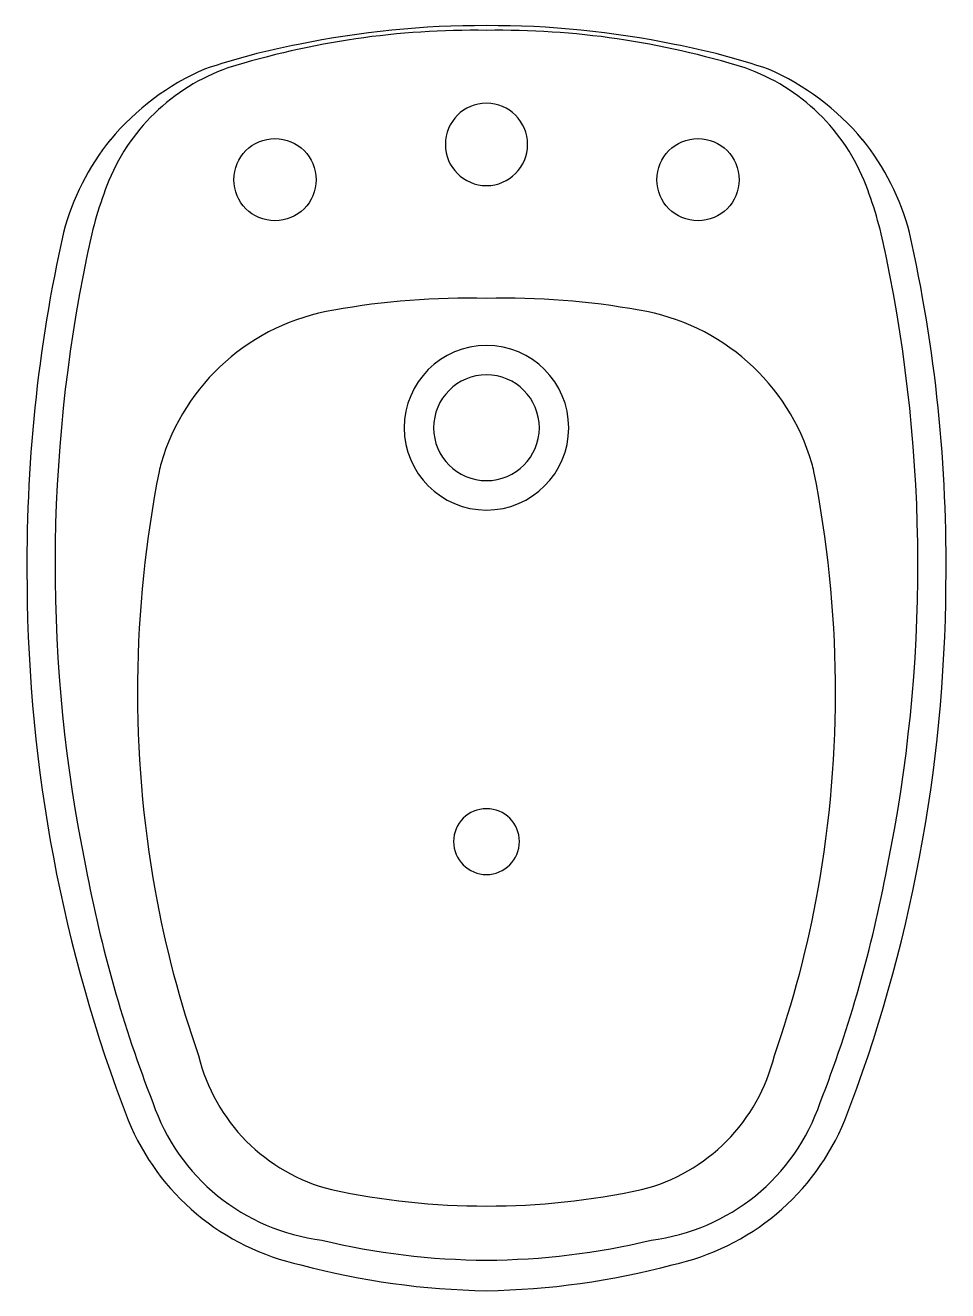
# Model space of a CAD drawing. Extents: x -849.224 to -848.832, y 507.204 to 507.743.
import ezdxf

# ---------------------------------------------------------------- set-up
doc = ezdxf.new("R2010")
doc.units = 0
doc.header["$LTSCALE"] = 50
doc.header["$MEASUREMENT"] = 0
for name, color, linetype in [('A-PECAS', 2, 'CONTINUOUS'), ('A-PEÇAS', 2, 'CONTINUOUS'), ('ESC1-50', 1, 'CONTINUOUS')]:
    doc.layers.add(name, color=color, linetype=linetype)

# ---------------------------------------------------------------- blocks, each defined once
blk = doc.blocks.new('B-8-S')
at = {"layer": 'A-PECAS'}
for points in [[(0.16, -0.1135, 0.117237), (0.12, -0.0835, 0.035086), (0.08, -0.073, 0.052659), (0, -0.065, 0.052659), (-0.08, -0.073, 0.035086), (-0.12, -0.0835, 0.117237), (-0.16, -0.1135)], [(-0.16, -0.1134, 0.104856), (-0.18, -0.153, 0.058942), (-0.1955, -0.303, 0.090405), (-0.1525, -0.5305, 0.246836), (-0.079, -0.592, 0.061219), (0, -0.603, 0.061219), (0.079, -0.592, 0.246836), (0.1525, -0.5305, 0.090405), (0.1955, -0.303, 0.058942), (0.18, -0.153, 0.104856), (0.16, -0.1134)]]:
    blk.add_lwpolyline(points, format="xyb", dxfattribs=at)
for points in [[(0, -0.098, 1), (0, -0.133, 1)], [(-0.141, -0.433, 0.039064), (-0.1225, -0.503, 0.278696), (-0.066, -0.56, 0.052808), (0, -0.567, 0.052808), (0.066, -0.56, 0.278696), (0.1225, -0.503, 0.039064), (0.141, -0.433, 0.093291), (0.13931, -0.25454, 0.02237), (0.13846, -0.25107, 0.288032), (0.065, -0.186, 0.050851), (0, -0.181, 0.050851), (-0.065, -0.186, 0.288032), (-0.13846, -0.25107, 0.02237), (-0.13931, -0.25454, 0.093291)], [(0, -0.398, 1), (0, -0.426, 1)]]:
    blk.add_lwpolyline(points, format="xyb", close=True, dxfattribs=at)
for centre in [(-0.09, -0.1305), (0.09, -0.1305)]:
    blk.add_circle(centre, 0.0175, dxfattribs=at)
for start, end in [(90, 270), (270, 90)]:
    blk.add_arc((0, -0.236), 0.035, start, end, dxfattribs=at)
at = {"layer": 'ESC1-50'}
for points in [[(-0.1705, -0.423, 0.046492), (-0.142, -0.523, 0.287219), (-0.07, -0.5815, 0.058368), (0, -0.59, 0.058368), (0.07, -0.5815, 0.287219), (0.142, -0.523, 0.046492), (0.1705, -0.423, 0.102377), (0.17, -0.163, 0.046292), (0.1615, -0.133, 0.221427), (0.11, -0.083, 0.079906), (0, -0.067, 0.079906), (-0.11, -0.083, 0.221427), (-0.1615, -0.133, 0.046292), (-0.17, -0.163, 0.102377)], [(0, -0.2585, 1), (0, -0.2135, 1)]]:
    blk.add_lwpolyline(points, format="xyb", close=True, dxfattribs=at)

msp = doc.modelspace()

# ---------------------------------------------------------------- block references
at = {"layer": 'A-PEÇAS'}
msp.add_blockref('B-8-S', (-849.02816, 507.80746), dxfattribs=at)

doc.saveas('drawing.dxf')
